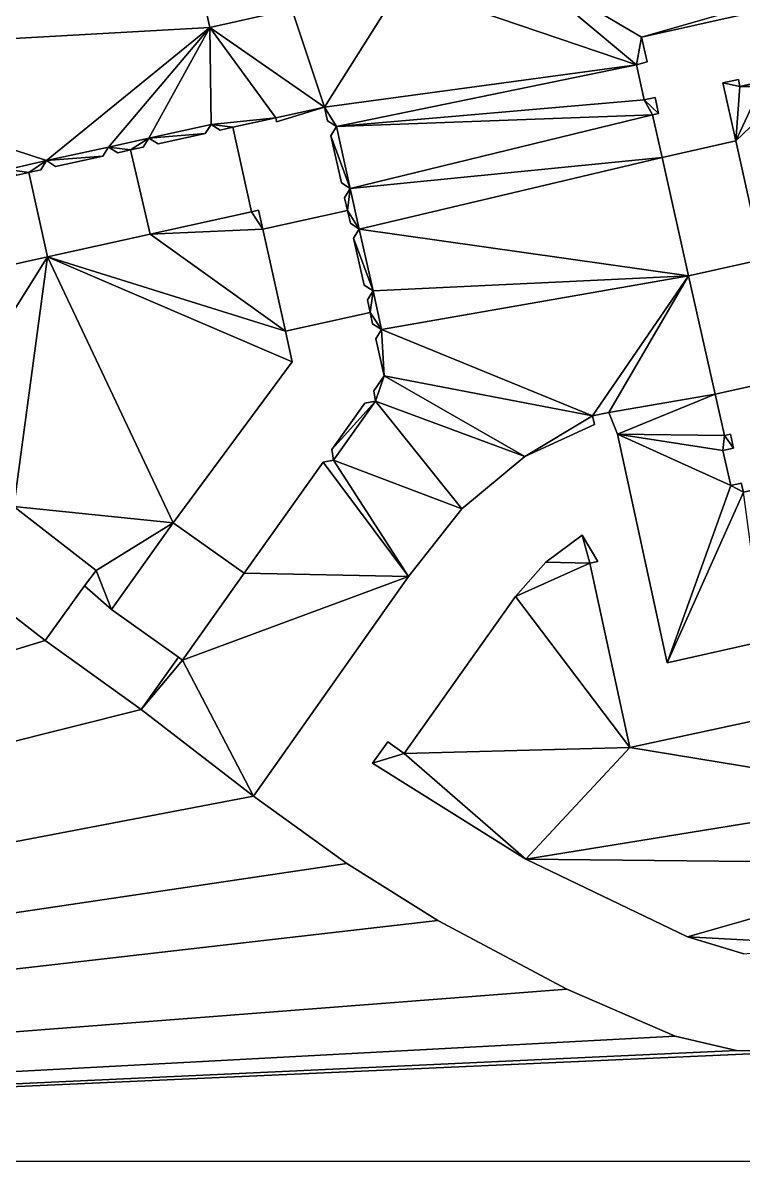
# Model space of a CAD drawing. Header units: metres. Extents: x -294 to 341, y -206 to 204.
# Drawn here: x -49.8 to 54.9, y -205.8 to -40.3 of the extents above; entities that cross this region are included whole.
import ezdxf

# ---------------------------------------------------------------- set-up
doc = ezdxf.new("R2010")
doc.units = ezdxf.units.M

msp = doc.modelspace()

# ---------------------------------------------------------------- linework, layer by layer
at = {"layer": '363100012068619'}
for points in [[(-27.15, -132.54, 11.33), (-36.86, -125.61, 11.33), (-40.8, -122.17, 11.33), (-46.49, -130.1, 11.33), (-32.54, -140.11, 11.33), (-27.15, -132.54, 11.33)], [(-40.8, -122.17, 0), (-36.86, -125.61, 0), (-27.15, -132.54, 0), (-32.54, -140.11, 0), (-46.49, -130.1, 0), (-40.8, -122.17, 0)], [(-40.8, -122.17, 0), (-40.8, -122.17, 11.33), (-36.86, -125.61, 11.33), (-36.86, -125.61, 0), (-40.8, -122.17, 0)], [(-32.54, -140.11, 0), (-32.54, -140.11, 11.33), (-46.49, -130.1, 11.33), (-46.49, -130.1, 0), (-32.54, -140.11, 0)], [(-27.15, -132.54, 0), (-27.15, -132.54, 11.33), (-32.54, -140.11, 11.33), (-32.54, -140.11, 0), (-27.15, -132.54, 0)]]:
    msp.add_polyline3d(points, dxfattribs=at)
at = {"layer": '363100012075415'}
for points in [[(-63.52, -65.3, 11.35), (-60.8, -77.58, 11.35), (-46.16, -74.35, 11.35), (-48.88, -62.06, 11.35), (-50.63, -62.45, 11.35), (-51.94, -61.62, 11.35), (-52.77, -62.93, 11.35), (-59.61, -64.44, 11.35), (-60.93, -63.62, 11.35), (-61.78, -64.92, 11.35), (-63.52, -65.3, 11.35)], [(-60.93, -63.62, 0), (-59.61, -64.44, 0), (-52.77, -62.93, 0), (-51.94, -61.62, 0), (-50.63, -62.45, 0), (-48.88, -62.06, 0), (-46.16, -74.35, 0), (-60.8, -77.58, 0), (-63.52, -65.3, 0), (-61.78, -64.92, 0), (-60.93, -63.62, 0)], [(-50.63, -62.45, 0), (-50.63, -62.45, 11.35), (-48.88, -62.06, 11.35), (-48.88, -62.06, 0), (-50.63, -62.45, 0)], [(-46.16, -74.35, 0), (-46.16, -74.35, 11.35), (-60.8, -77.58, 11.35), (-60.8, -77.58, 0), (-46.16, -74.35, 0)]]:
    msp.add_polyline3d(points, dxfattribs=at)
at = {"layer": '363100012086215'}
for points in [[(54.69, -38.24, 13), (54.88, -39.12, 13), (40.14, -42.42, 13), (40.93, -45.97, 13), (39.38, -46.43, 13), (40.53, -51.5, 13), (42.09, -51.15, 13), (42.6, -53.49, 13), (41.73, -53.69, 13), (43.12, -59.89, 13), (53.81, -57.49, 13), (51.92, -49.06, 13), (54.2, -48.55, 13), (54.42, -49.57, 13), (57.35, -48.91, 13), (57.5, -49.59, 13), (63.44, -48.26, 13), (60.9, -36.86, 13), (54.69, -38.24, 13)], [(60.9, -36.86, 0), (63.44, -48.26, 0), (57.5, -49.59, 0), (57.35, -48.91, 0), (54.42, -49.57, 0), (54.2, -48.55, 0), (51.92, -49.06, 0), (53.81, -57.49, 0), (43.12, -59.89, 0), (41.73, -53.69, 0), (42.6, -53.49, 0), (42.09, -51.15, 0), (40.53, -51.5, 0), (39.38, -46.43, 0), (40.93, -45.97, 0), (40.14, -42.42, 0), (54.88, -39.12, 0), (54.69, -38.24, 0), (60.9, -36.86, 0)], [(40.14, -42.42, 0), (40.14, -42.42, 13), (54.88, -39.12, 13), (54.88, -39.12, 0), (40.14, -42.42, 0)], [(40.93, -45.97, 0), (40.93, -45.97, 13), (40.14, -42.42, 13), (40.14, -42.42, 0), (40.93, -45.97, 0)], [(39.38, -46.43, 0), (39.38, -46.43, 13), (40.93, -45.97, 13), (40.93, -45.97, 0), (39.38, -46.43, 0)], [(40.53, -51.5, 0), (40.53, -51.5, 13), (39.38, -46.43, 13), (39.38, -46.43, 0), (40.53, -51.5, 0)], [(54.2, -48.55, 0), (54.2, -48.55, 13), (51.92, -49.06, 13), (51.92, -49.06, 0), (54.2, -48.55, 0)], [(53.81, -57.49, 0), (51.92, -49.06, 0), (51.92, -49.06, 13), (53.81, -57.49, 13), (53.81, -57.49, 0)], [(54.42, -49.57, 0), (54.42, -49.57, 13), (54.2, -48.55, 13), (54.2, -48.55, 0), (54.42, -49.57, 0)], [(57.35, -48.91, 0), (57.35, -48.91, 13), (54.42, -49.57, 13), (54.42, -49.57, 0), (57.35, -48.91, 0)], [(42.09, -51.15, 0), (42.09, -51.15, 13), (40.53, -51.5, 13), (40.53, -51.5, 0), (42.09, -51.15, 0)], [(42.6, -53.49, 0), (42.6, -53.49, 13), (42.09, -51.15, 13), (42.09, -51.15, 0), (42.6, -53.49, 0)], [(41.73, -53.69, 0), (41.73, -53.69, 13), (42.6, -53.49, 13), (42.6, -53.49, 0), (41.73, -53.69, 0)], [(43.12, -59.89, 13), (41.73, -53.69, 13), (41.73, -53.69, 0), (43.12, -59.89, 0), (43.12, -59.89, 13)], [(53.81, -57.49, 11.38), (53.81, -57.49, 13), (43.12, -59.89, 13), (43.12, -59.89, 11.38), (53.81, -57.49, 11.38)]]:
    msp.add_polyline3d(points, dxfattribs=at)
at = {"layer": '363100012100342'}
for points in [[(50.82, -94.3, 11.37), (61.51, -91.91, 11.37), (57.66, -74.7, 11.37), (46.97, -77.1, 11.37), (50.82, -94.3, 11.37)], [(50.82, -94.3, 0), (46.97, -77.1, 0), (57.66, -74.7, 0), (61.51, -91.91, 0), (50.82, -94.3, 0)], [(50.82, -94.3, 0), (50.82, -94.3, 11.37), (46.97, -77.1, 11.37), (46.97, -77.1, 0), (50.82, -94.3, 0)]]:
    msp.add_polyline3d(points, dxfattribs=at)
at = {"layer": '363100012104501'}
for points in [[(43.84, -133.34, 13.77), (36.62, -100.11, 13.77), (35.4, -96.94, 13.77), (33.02, -97.46, 13.77), (33.28, -98.71, 13.77), (23.17, -103.35, 13.77), (14.03, -110.96, 13.77), (6.28, -120.78, 13.77), (-16.23, -152.74, 13.77), (-2.68, -162.51, 13.77), (10.53, -170.82, 13.77), (29.3, -180.79, 13.77), (44.99, -187.6, 13.77), (53.93, -189.72, 13.77), (62.42, -189.88, 13.77)], [(62.42, -189.88, 0), (53.93, -189.72, 0), (44.99, -187.6, 0), (29.3, -180.79, 0), (10.53, -170.82, 0), (-2.68, -162.51, 0), (-16.23, -152.74, 0), (6.28, -120.78, 0), (14.03, -110.96, 0), (23.17, -103.35, 0), (33.28, -98.71, 0), (33.02, -97.46, 0), (35.4, -96.94, 0), (36.62, -100.11, 0), (43.84, -133.34, 0), (57.83, -130.21, 0)], [(33.02, -97.46, 0), (33.02, -97.46, 13.77), (35.4, -96.94, 13.77), (35.4, -96.94, 0), (33.02, -97.46, 0)], [(33.28, -98.71, 0), (33.28, -98.71, 13.77), (33.02, -97.46, 13.77), (33.02, -97.46, 0), (33.28, -98.71, 0)], [(35.4, -96.94, 0), (35.4, -96.94, 13.77), (36.62, -100.11, 13.77), (36.62, -100.11, 0), (35.4, -96.94, 0)], [(23.17, -103.35, 0), (23.17, -103.35, 13.77), (33.28, -98.71, 13.77), (33.28, -98.71, 0), (23.17, -103.35, 0)], [(36.62, -100.11, 0), (36.62, -100.11, 13.77), (43.84, -133.34, 13.77), (43.84, -133.34, 0), (36.62, -100.11, 0)], [(14.03, -110.96, 0), (14.03, -110.96, 13.77), (23.17, -103.35, 13.77), (23.17, -103.35, 0), (14.03, -110.96, 0)], [(6.28, -120.78, 0), (6.28, -120.78, 13.77), (14.03, -110.96, 13.77), (14.03, -110.96, 0), (6.28, -120.78, 0)], [(54.98, -175.63, 13.77), (46.82, -173.18, 13.77), (23.32, -161.86, 13.77), (1.04, -147.94, 13.77), (3.26, -144.81, 13.77), (5.66, -146.54, 13.77), (21.8, -123.7, 13.77), (26.21, -118.7, 13.77), (31.52, -114.79, 13.77), (33.78, -118.63, 13.77), (32.6, -118.87, 13.77), (38.41, -145.65, 13.77), (59.77, -141.04, 13.77)], [(32.6, -118.87, 0), (33.78, -118.63, 0), (31.52, -114.79, 0), (26.21, -118.7, 0), (21.8, -123.7, 0), (5.66, -146.54, 0), (3.26, -144.81, 0), (1.04, -147.94, 0), (23.32, -161.86, 0), (46.82, -173.18, 0), (54.98, -175.63, 0)], [(31.52, -114.79, 0), (31.52, -114.79, 13.77), (26.21, -118.7, 13.77), (26.21, -118.7, 0), (31.52, -114.79, 0)], [(33.78, -118.63, 0), (33.78, -118.63, 13.77), (31.52, -114.79, 13.77), (31.52, -114.79, 0), (33.78, -118.63, 0)], [(26.21, -118.7, 0), (26.21, -118.7, 13.77), (21.8, -123.7, 13.77), (21.8, -123.7, 0), (26.21, -118.7, 0)], [(32.6, -118.87, 0), (32.6, -118.87, 13.77), (33.78, -118.63, 13.77), (33.78, -118.63, 0), (32.6, -118.87, 0)], [(38.41, -145.65, 0), (38.41, -145.65, 13.77), (32.6, -118.87, 13.77), (32.6, -118.87, 0), (38.41, -145.65, 0)], [(59.77, -141.04, 0), (38.41, -145.65, 0), (32.6, -118.87, 0)], [(-16.23, -152.74, 0), (-16.23, -152.74, 13.77), (6.28, -120.78, 13.77), (6.28, -120.78, 0), (-16.23, -152.74, 0)], [(21.8, -123.7, 0), (21.8, -123.7, 13.77), (5.66, -146.54, 13.77), (5.66, -146.54, 0), (21.8, -123.7, 0)], [(43.84, -133.34, 0), (43.84, -133.34, 13.77), (57.83, -130.21, 13.77), (57.83, -130.21, 0), (43.84, -133.34, 0)], [(57.83, -130.21, 13.77), (43.84, -133.34, 13.77)], [(59.77, -141.04, 0), (59.77, -141.04, 13.77), (38.41, -145.65, 13.77), (38.41, -145.65, 0), (59.77, -141.04, 0)], [(3.26, -144.81, 0), (3.26, -144.81, 13.77), (1.04, -147.94, 13.77), (1.04, -147.94, 0), (3.26, -144.81, 0)], [(5.66, -146.54, 0), (5.66, -146.54, 13.77), (3.26, -144.81, 13.77), (3.26, -144.81, 0), (5.66, -146.54, 0)], [(1.04, -147.94, 0), (1.04, -147.94, 13.77), (23.32, -161.86, 13.77), (23.32, -161.86, 0), (1.04, -147.94, 0)], [(-2.68, -162.51, 0), (-2.68, -162.51, 13.77), (-16.23, -152.74, 13.77), (-16.23, -152.74, 0), (-2.68, -162.51, 0)], [(23.32, -161.86, 0), (23.32, -161.86, 13.77), (46.82, -173.18, 13.77), (46.82, -173.18, 0), (23.32, -161.86, 0)], [(10.53, -170.82, 0), (10.53, -170.82, 13.77), (-2.68, -162.51, 13.77), (-2.68, -162.51, 0), (10.53, -170.82, 0)], [(29.3, -180.79, 0), (29.3, -180.79, 13.77), (10.53, -170.82, 13.77), (10.53, -170.82, 0), (29.3, -180.79, 0)], [(46.82, -173.18, 0), (46.82, -173.18, 13.77), (54.98, -175.63, 13.77), (54.98, -175.63, 0), (46.82, -173.18, 0)], [(44.99, -187.6, 0), (44.99, -187.6, 13.77), (29.3, -180.79, 13.77), (29.3, -180.79, 0), (44.99, -187.6, 0)], [(53.93, -189.72, 0), (53.93, -189.72, 13.77), (44.99, -187.6, 13.77), (44.99, -187.6, 0), (53.93, -189.72, 0)], [(62.42, -189.88, 0), (62.42, -189.88, 13.77), (53.93, -189.72, 13.77), (53.93, -189.72, 0), (62.42, -189.88, 0)]]:
    msp.add_polyline3d(points, dxfattribs=at)
at = {"layer": '363100012105234'}
for points in [[(-5.92, -52.56, 11.36), (-12.88, -54.72, 11.36), (-13.01, -54.13, 11.36), (-19.24, -55.5, 11.36), (-16.52, -67.79, 11.36), (-15.51, -67.56, 11.36), (-14.9, -70.32, 11.36), (-2.58, -67.59, 11.36), (-3, -65.73, 11.36), (-2.18, -64.41, 11.36), (-3.48, -63.56, 11.36), (-4.99, -56.72, 11.36), (-4.18, -55.4, 11.36), (-5.47, -54.56, 11.36), (-5.92, -52.56, 11.36)], [(-13.01, -54.13, 0), (-12.88, -54.72, 0), (-5.92, -52.56, 0), (-5.47, -54.56, 0), (-4.18, -55.4, 0), (-4.99, -56.72, 0), (-3.48, -63.56, 0), (-2.18, -64.41, 0), (-3, -65.73, 0), (-2.58, -67.59, 0), (-14.9, -70.32, 0), (-15.51, -67.56, 0), (-16.52, -67.79, 0), (-19.24, -55.5, 0), (-13.01, -54.13, 0)], [(-12.88, -54.72, 0), (-12.88, -54.72, 11.36), (-5.92, -52.56, 11.36), (-5.92, -52.56, 0), (-12.88, -54.72, 0)], [(-5.92, -52.56, 0), (-5.92, -52.56, 11.36), (-5.47, -54.56, 11.36), (-5.47, -54.56, 0), (-5.92, -52.56, 0)], [(-19.24, -55.5, 0), (-19.24, -55.5, 11.36), (-13.01, -54.13, 11.36), (-13.01, -54.13, 0), (-19.24, -55.5, 0)], [(-13.01, -54.13, 0), (-13.01, -54.13, 11.36), (-12.88, -54.72, 11.36), (-12.88, -54.72, 0), (-13.01, -54.13, 0)], [(-5.47, -54.56, 0), (-5.47, -54.56, 11.36), (-4.18, -55.4, 11.36), (-4.18, -55.4, 0), (-5.47, -54.56, 0)], [(-4.18, -55.4, 0), (-4.18, -55.4, 11.36), (-4.99, -56.72, 11.36), (-4.99, -56.72, 0), (-4.18, -55.4, 0)], [(-4.99, -56.72, 0), (-4.99, -56.72, 11.36), (-3.48, -63.56, 11.36), (-3.48, -63.56, 0), (-4.99, -56.72, 0)], [(-3.48, -63.56, 0), (-3.48, -63.56, 11.36), (-2.18, -64.41, 11.36), (-2.18, -64.41, 0), (-3.48, -63.56, 0)], [(-2.18, -64.41, 0), (-2.18, -64.41, 11.36), (-3, -65.73, 11.36), (-3, -65.73, 0), (-2.18, -64.41, 0)], [(-3, -65.73, 0), (-3, -65.73, 11.36), (-2.58, -67.59, 11.36), (-2.58, -67.59, 0), (-3, -65.73, 0)], [(-15.51, -67.56, 0), (-15.51, -67.56, 11.36), (-16.52, -67.79, 11.36), (-16.52, -67.79, 0), (-15.51, -67.56, 0)], [(-14.9, -70.32, 0), (-14.9, -70.32, 11.36), (-15.51, -67.56, 11.36), (-15.51, -67.56, 0), (-14.9, -70.32, 0)]]:
    msp.add_polyline3d(points, dxfattribs=at)
at = {"layer": '363100012105694'}
for points in [[(-14.62, -22.87, 11.32), (-26.03, -25.4, 11.32), (-22.57, -40.98, 11.32), (-10.69, -38.34, 11.32), (-13.23, -26.9, 11.32), (-14.62, -22.87, 11.32)], [(-10.69, -38.34, 0), (-22.57, -40.98, 0), (-26.03, -25.4, 0), (-14.62, -22.87, 0), (-13.23, -26.9, 0), (-10.69, -38.34, 0)], [(-26.03, -25.4, 0), (-22.57, -40.98, 0), (-22.57, -40.98, 11.32), (-26.03, -25.4, 11.32), (-26.03, -25.4, 0)], [(-10.69, -38.34, 0), (-10.69, -38.34, 11.32), (-22.57, -40.98, 11.32), (-22.57, -40.98, 0), (-10.69, -38.34, 0)]]:
    msp.add_polyline3d(points, dxfattribs=at)
at = {"layer": '363100012108480'}
for points in [[(-39.07, -119.94, 11.34), (-51.06, -110.62, 11.34), (-58.78, -120.55, 11.34), (-46.49, -130.1, 11.34), (-40.8, -122.17, 11.34), (-39.07, -119.94, 11.34)], [(-46.49, -130.1, 0), (-58.78, -120.55, 0), (-51.06, -110.62, 0), (-39.07, -119.94, 0), (-40.8, -122.17, 0), (-46.49, -130.1, 0)], [(-51.06, -110.62, 0), (-51.06, -110.62, 11.34), (-39.07, -119.94, 11.34), (-39.07, -119.94, 0), (-51.06, -110.62, 0)], [(-46.49, -130.1, 0), (-46.49, -130.1, 11.34), (-58.78, -120.55, 11.34), (-58.78, -120.55, 0), (-46.49, -130.1, 0)], [(-39.07, -119.94, 11.34), (-40.8, -122.17, 11.34), (-40.8, -122.17, 0), (-39.07, -119.94, 0), (-39.07, -119.94, 11.34)], [(-40.8, -122.17, 11.33), (-40.8, -122.17, 11.34), (-46.49, -130.1, 11.34), (-46.49, -130.1, 11.33), (-40.8, -122.17, 11.33)]]:
    msp.add_polyline3d(points, dxfattribs=at)
at = {"layer": '363100012119069'}
for points in [[(-38.12, -59.68, 11.38), (-45.01, -61.21, 11.38), (-46.3, -60.35, 11.38), (-47.11, -61.67, 11.38), (-48.88, -62.06, 11.38), (-46.16, -74.35, 11.38), (-31.24, -71.04, 11.38), (-34.1, -58.79, 11.38), (-35.96, -59.2, 11.38), (-37.28, -58.39, 11.38), (-38.12, -59.68, 11.38)], [(-31.24, -71.04, 0), (-46.16, -74.35, 0), (-48.88, -62.06, 0), (-47.11, -61.67, 0), (-46.3, -60.35, 0), (-45.01, -61.21, 0), (-38.12, -59.68, 0), (-37.28, -58.39, 0), (-35.96, -59.2, 0), (-34.1, -58.79, 0), (-31.24, -71.04, 0)], [(-38.12, -59.68, 0), (-38.12, -59.68, 11.38), (-37.28, -58.39, 11.38), (-37.28, -58.39, 0), (-38.12, -59.68, 0)], [(-37.28, -58.39, 0), (-37.28, -58.39, 11.38), (-35.96, -59.2, 11.38), (-35.96, -59.2, 0), (-37.28, -58.39, 0)], [(-34.1, -58.79, 0), (-35.96, -59.2, 0), (-35.96, -59.2, 11.38), (-34.1, -58.79, 11.38), (-34.1, -58.79, 0)], [(-34.1, -58.79, 11.38), (-34.1, -58.79, 11.38), (-31.24, -71.04, 11.38), (-31.24, -71.04, 11.38), (-34.1, -58.79, 11.38)], [(-47.11, -61.67, 0), (-47.11, -61.67, 11.38), (-46.3, -60.35, 11.38), (-46.3, -60.35, 0), (-47.11, -61.67, 0)], [(-46.3, -60.35, 0), (-46.3, -60.35, 11.38), (-45.01, -61.21, 11.38), (-45.01, -61.21, 0), (-46.3, -60.35, 0)], [(-45.01, -61.21, 0), (-45.01, -61.21, 11.38), (-38.12, -59.68, 11.38), (-38.12, -59.68, 0), (-45.01, -61.21, 0)], [(-48.88, -62.06, 11.38), (-47.11, -61.67, 11.38), (-47.11, -61.67, 0), (-48.88, -62.06, 0), (-48.88, -62.06, 11.38)], [(-46.16, -74.35, 11.35), (-46.16, -74.35, 11.38), (-48.88, -62.06, 11.38), (-48.88, -62.06, 11.35), (-46.16, -74.35, 11.35)], [(-31.24, -71.04, 11.38), (-46.16, -74.35, 11.38), (-46.16, -74.35, 0), (-31.24, -71.04, 0), (-31.24, -71.04, 11.38)]]:
    msp.add_polyline3d(points, dxfattribs=at)
at = {"layer": '363100012119366'}
for points in [[(50.82, -94.3, 11.37), (50.82, -94.3, 12.75), (61.51, -91.91, 12.75), (61.51, -91.91, 11.37), (50.82, -94.3, 11.37)], [(65.09, -97.05, 12.75), (62.77, -97.55, 12.75), (61.51, -91.91, 12.75), (50.82, -94.3, 12.75), (52.17, -100.3, 12.75), (53.03, -100.1, 12.75), (53.49, -102.15, 12.75), (51.95, -102.5, 12.75), (53.08, -107.57, 12.75), (54.62, -107.23, 12.75), (54.92, -108.56, 12.75), (67.32, -105.77, 12.75), (67.69, -107.33, 12.75), (76.09, -104.74, 12.75), (73.92, -95.03, 12.75), (68.13, -96.32, 12.75), (67.91, -95.35, 12.75), (64.87, -96.03, 12.75), (65.09, -97.05, 12.75)], [(61.51, -91.91, 0), (62.77, -97.55, 0), (65.09, -97.05, 0), (64.87, -96.03, 0), (67.91, -95.35, 0), (68.13, -96.32, 0), (73.92, -95.03, 0), (76.09, -104.74, 0), (67.69, -107.33, 0), (67.32, -105.77, 0), (54.92, -108.56, 0), (54.62, -107.23, 0), (53.08, -107.57, 0), (51.95, -102.5, 0), (53.49, -102.15, 0), (53.03, -100.1, 0), (52.17, -100.3, 0), (50.82, -94.3, 0), (61.51, -91.91, 0)], [(50.82, -94.3, 0), (52.17, -100.3, 0), (52.17, -100.3, 12.75), (50.82, -94.3, 12.75), (50.82, -94.3, 0)], [(53.03, -100.1, 0), (53.03, -100.1, 12.75), (52.17, -100.3, 12.75), (52.17, -100.3, 0), (53.03, -100.1, 0)], [(53.49, -102.15, 0), (53.49, -102.15, 12.75), (53.03, -100.1, 12.75), (53.03, -100.1, 0), (53.49, -102.15, 0)], [(51.95, -102.5, 0), (51.95, -102.5, 12.75), (53.49, -102.15, 12.75), (53.49, -102.15, 0), (51.95, -102.5, 0)], [(53.08, -107.57, 0), (53.08, -107.57, 12.75), (51.95, -102.5, 12.75), (51.95, -102.5, 0), (53.08, -107.57, 0)], [(54.62, -107.23, 0), (54.62, -107.23, 12.75), (53.08, -107.57, 12.75), (53.08, -107.57, 0), (54.62, -107.23, 0)], [(54.92, -108.56, 0), (54.92, -108.56, 12.75), (54.62, -107.23, 12.75), (54.62, -107.23, 0), (54.92, -108.56, 0)]]:
    msp.add_polyline3d(points, dxfattribs=at)
at = {"layer": '363100012120691'}
for points in [[(46.97, -77.1, 11.38), (57.66, -74.7, 11.38), (53.81, -57.49, 11.38), (43.12, -59.89, 11.38), (46.97, -77.1, 11.38)], [(46.97, -77.1, 0), (43.12, -59.89, 0), (53.81, -57.49, 0), (57.66, -74.7, 0), (46.97, -77.1, 0)], [(53.81, -57.49, 11.38), (57.66, -74.7, 11.38), (57.66, -74.7, 0), (53.81, -57.49, 0), (53.81, -57.49, 11.38)], [(46.97, -77.1, 11.38), (43.12, -59.89, 11.38), (43.12, -59.89, 0), (46.97, -77.1, 0), (46.97, -77.1, 11.38)], [(57.66, -74.7, 11.37), (57.66, -74.7, 11.38), (46.97, -77.1, 11.38), (46.97, -77.1, 11.37), (57.66, -74.7, 11.37)]]:
    msp.add_polyline3d(points, dxfattribs=at)
at = {"layer": '363100012126870'}
for points in [[(-14.9, -70.32, 11.36), (-14.9, -70.32, 11.38), (-2.58, -67.59, 11.38), (-2.58, -67.59, 11.36), (-14.9, -70.32, 11.36)], [(-2.58, -67.59, 11.38), (-14.9, -70.32, 11.38), (-11.61, -85.14, 11.38), (0.7, -82.41, 11.38), (0.3, -80.6, 11.38), (1.12, -79.28, 11.38), (-0.18, -78.44, 11.38), (-1.7, -71.6, 11.38), (-0.88, -70.29, 11.38), (-2.17, -69.44, 11.38), (-2.58, -67.59, 11.38)], [(0.7, -82.41, 0), (-11.61, -85.14, 0), (-14.9, -70.32, 0), (-2.58, -67.59, 0), (-2.17, -69.44, 0), (-0.88, -70.29, 0), (-1.7, -71.6, 0), (-0.18, -78.44, 0), (1.12, -79.28, 0), (0.3, -80.6, 0), (0.7, -82.41, 0)], [(-2.58, -67.59, 11.38), (-2.17, -69.44, 11.38), (-2.17, -69.44, 0), (-2.58, -67.59, 0), (-2.58, -67.59, 11.38)], [(-2.17, -69.44, 0), (-2.17, -69.44, 11.38), (-0.88, -70.29, 11.38), (-0.88, -70.29, 0), (-2.17, -69.44, 0)], [(-14.9, -70.32, 0), (-11.61, -85.14, 0), (-11.61, -85.14, 11.38), (-14.9, -70.32, 11.38), (-14.9, -70.32, 0)], [(-0.88, -70.29, 0), (-0.88, -70.29, 11.38), (-1.7, -71.6, 11.38), (-1.7, -71.6, 0), (-0.88, -70.29, 0)], [(-1.7, -71.6, 0), (-1.7, -71.6, 11.38), (-0.18, -78.44, 11.38), (-0.18, -78.44, 0), (-1.7, -71.6, 0)], [(-0.18, -78.44, 0), (-0.18, -78.44, 11.38), (1.12, -79.28, 11.38), (1.12, -79.28, 0), (-0.18, -78.44, 0)], [(1.12, -79.28, 0), (1.12, -79.28, 11.38), (0.3, -80.6, 11.38), (0.3, -80.6, 0), (1.12, -79.28, 0)], [(0.3, -80.6, 11.38), (0.7, -82.41, 11.38), (0.7, -82.41, 0), (0.3, -80.6, 0), (0.3, -80.6, 11.38)], [(0.7, -82.41, 11.38), (0.7, -82.41, 11.38), (-11.61, -85.14, 11.38), (-11.61, -85.14, 11.38), (0.7, -82.41, 11.38)]]:
    msp.add_polyline3d(points, dxfattribs=at)
at = {"layer": '363100012135561'}
for points in [[(-36.86, -125.61, 0), (-36.86, -125.61, 11.36), (-27.89, -112.99, 11.36), (-27.89, -112.99, 0), (-36.86, -125.61, 0)], [(-27.89, -112.99, 0), (-17.6, -120.31, 0), (-26.57, -132.95, 0), (-27.15, -132.54, 0), (-36.86, -125.61, 0), (-27.89, -112.99, 0)], [(-17.6, -120.31, 11.36), (-27.89, -112.99, 11.36), (-36.86, -125.61, 11.36), (-27.15, -132.54, 11.36), (-26.57, -132.95, 11.36), (-17.6, -120.31, 11.36)], [(-17.6, -120.31, 0), (-17.6, -120.31, 11.36), (-26.57, -132.95, 11.36), (-26.57, -132.95, 0), (-17.6, -120.31, 0)], [(-36.86, -125.61, 11.36), (-36.86, -125.61, 11.33), (-27.15, -132.54, 11.33), (-27.15, -132.54, 11.36), (-36.86, -125.61, 11.36)], [(-26.57, -132.95, 11.36), (-27.15, -132.54, 11.36), (-27.15, -132.54, 11.33), (-27.15, -132.54, 0), (-26.57, -132.95, 0), (-26.57, -132.95, 11.36)]]:
    msp.add_polyline3d(points, dxfattribs=at)
at = {"layer": '363100012144249'}
for points in [[(-30.1, -57.91, 0), (-23.26, -56.39, 0), (-22.41, -55.1, 0), (-21.09, -55.91, 0), (-19.24, -55.5, 0), (-16.52, -67.79, 0), (-31.24, -71.04, 0), (-34.1, -58.79, 0), (-32.27, -58.39, 0), (-31.42, -57.09, 0), (-30.1, -57.91, 0)], [(-31.42, -57.09, 11.38), (-32.27, -58.39, 11.38), (-34.1, -58.79, 11.38), (-31.24, -71.04, 11.38), (-16.52, -67.79, 11.38), (-19.24, -55.5, 11.38), (-21.09, -55.91, 11.38), (-22.41, -55.1, 11.38), (-23.26, -56.39, 11.38), (-30.1, -57.91, 11.38), (-31.42, -57.09, 11.38)], [(-23.26, -56.39, 0), (-23.26, -56.39, 11.38), (-22.41, -55.1, 11.38), (-22.41, -55.1, 0), (-23.26, -56.39, 0)], [(-22.41, -55.1, 0), (-22.41, -55.1, 11.38), (-21.09, -55.91, 11.38), (-21.09, -55.91, 0), (-22.41, -55.1, 0)], [(-19.24, -55.5, 0), (-21.09, -55.91, 0), (-21.09, -55.91, 11.38), (-19.24, -55.5, 11.38), (-19.24, -55.5, 0)], [(-19.24, -55.5, 11.36), (-19.24, -55.5, 11.38), (-16.52, -67.79, 11.38), (-16.52, -67.79, 11.36), (-19.24, -55.5, 11.36)], [(-32.27, -58.39, 0), (-32.27, -58.39, 11.38), (-31.42, -57.09, 11.38), (-31.42, -57.09, 0), (-32.27, -58.39, 0)], [(-31.42, -57.09, 0), (-31.42, -57.09, 11.38), (-30.1, -57.91, 11.38), (-30.1, -57.91, 0), (-31.42, -57.09, 0)], [(-30.1, -57.91, 0), (-30.1, -57.91, 11.38), (-23.26, -56.39, 11.38), (-23.26, -56.39, 0), (-30.1, -57.91, 0)], [(-34.1, -58.79, 0), (-34.1, -58.79, 11.38), (-32.27, -58.39, 11.38), (-32.27, -58.39, 0), (-34.1, -58.79, 0)], [(-16.52, -67.79, 11.38), (-31.24, -71.04, 11.38), (-31.24, -71.04, 0), (-16.52, -67.79, 0), (-16.52, -67.79, 11.38)]]:
    msp.add_polyline3d(points, dxfattribs=at)
at = {"layer": '363100012149833'}
for points in [[(0.7, -82.41, 0), (1.07, -84.07, 0), (2.37, -84.91, 0), (1.55, -86.23, 0), (2.73, -91.63, 0), (1.22, -93.79, 0), (1.46, -95.32, 0), (-0.06, -95.6, 0), (-4.86, -102.35, 0), (-4.61, -103.89, 0), (-6.14, -104.16, 0), (-17.6, -120.31, 0), (-27.89, -112.99, 0), (-10.62, -89.59, 0), (-11.61, -85.14, 0), (0.7, -82.41, 0)], [(-4.61, -103.89, 11.38), (-4.86, -102.35, 11.38), (-0.06, -95.6, 11.38), (1.46, -95.32, 11.38), (1.22, -93.79, 11.38), (2.73, -91.63, 11.38), (1.55, -86.23, 11.38), (2.37, -84.91, 11.38), (1.07, -84.07, 11.38), (0.7, -82.41, 11.38), (-11.61, -85.14, 11.38), (-10.62, -89.59, 11.38), (-27.89, -112.99, 11.38), (-17.6, -120.31, 11.38), (-6.14, -104.16, 11.38), (-4.61, -103.89, 11.38)], [(0.7, -82.41, 0), (0.7, -82.41, 11.38), (1.07, -84.07, 11.38), (1.07, -84.07, 0), (0.7, -82.41, 0)], [(1.07, -84.07, 0), (1.07, -84.07, 11.38), (2.37, -84.91, 11.38), (2.37, -84.91, 0), (1.07, -84.07, 0)], [(-10.62, -89.59, 0), (-10.62, -89.59, 11.38), (-11.61, -85.14, 11.38), (-11.61, -85.14, 0), (-10.62, -89.59, 0)], [(2.37, -84.91, 0), (2.37, -84.91, 11.38), (1.55, -86.23, 11.38), (1.55, -86.23, 0), (2.37, -84.91, 0)], [(1.55, -86.23, 0), (1.55, -86.23, 11.38), (2.73, -91.63, 11.38), (2.73, -91.63, 0), (1.55, -86.23, 0)], [(-27.89, -112.99, 11.38), (-10.62, -89.59, 11.38), (-10.62, -89.59, 0), (-27.89, -112.99, 0), (-27.89, -112.99, 11.38)], [(2.73, -91.63, 0), (2.73, -91.63, 11.38), (1.22, -93.79, 11.38), (1.22, -93.79, 0), (2.73, -91.63, 0)], [(1.22, -93.79, 0), (1.22, -93.79, 11.38), (1.46, -95.32, 11.38), (1.46, -95.32, 0), (1.22, -93.79, 0)], [(-0.06, -95.6, 0), (-0.06, -95.6, 11.38), (-4.86, -102.35, 11.38), (-4.86, -102.35, 0), (-0.06, -95.6, 0)], [(1.46, -95.32, 0), (1.46, -95.32, 11.38), (-0.06, -95.6, 11.38), (-0.06, -95.6, 0), (1.46, -95.32, 0)], [(-4.86, -102.35, 0), (-4.86, -102.35, 11.38), (-4.61, -103.89, 11.38), (-4.61, -103.89, 0), (-4.86, -102.35, 0)], [(-17.6, -120.31, 0), (-6.14, -104.16, 0), (-6.14, -104.16, 11.38), (-17.6, -120.31, 11.38), (-17.6, -120.31, 0)], [(-4.61, -103.89, 0), (-4.61, -103.89, 11.38), (-6.14, -104.16, 11.38), (-6.14, -104.16, 0), (-4.61, -103.89, 0)], [(-17.6, -120.31, 11.36), (-17.6, -120.31, 11.38), (-27.89, -112.99, 11.38), (-27.89, -112.99, 11.36), (-17.6, -120.31, 11.36)]]:
    msp.add_polyline3d(points, dxfattribs=at)
at = {"layer": 'GROUND'}
for points in [[(-26.03, -25.4, 0), (-93.39, -44.95, 0), (-22.57, -40.98, 0), (-26.03, -25.4, 0)], [(21.3, -31.26, 0), (5.26, -34.81, 0), (39.38, -46.43, 0), (21.3, -31.26, 0)], [(54.69, -38.24, 0), (21.3, -31.26, 0), (40.14, -42.42, 0), (54.69, -38.24, 0)], [(39.38, -46.43, 0), (40.14, -42.42, 0), (21.3, -31.26, 0), (39.38, -46.43, 0)], [(5.26, -34.81, 0), (-10.69, -38.34, 0), (-5.92, -52.56, 0), (5.26, -34.81, 0)], [(-5.92, -52.56, 0), (39.38, -46.43, 0), (5.26, -34.81, 0), (-5.92, -52.56, 0)], [(-5.92, -52.56, 0), (-10.69, -38.34, 0), (-22.57, -40.98, 0), (-5.92, -52.56, 0)], [(54.88, -39.12, 0), (54.69, -38.24, 0), (40.14, -42.42, 0), (54.88, -39.12, 0)], [(-93.39, -44.95, 0), (-46.3, -60.35, 0), (-22.57, -40.98, 0), (-93.39, -44.95, 0)], [(-22.57, -40.98, 0), (-46.3, -60.35, 0), (-37.28, -58.39, 0), (-22.57, -40.98, 0)], [(-31.42, -57.09, 0), (-22.57, -40.98, 0), (-37.28, -58.39, 0), (-31.42, -57.09, 0)], [(-22.41, -55.1, 0), (-22.57, -40.98, 0), (-31.42, -57.09, 0), (-22.41, -55.1, 0)], [(-22.57, -40.98, 0), (-13.01, -54.13, 0), (-5.92, -52.56, 0), (-22.57, -40.98, 0)], [(-22.57, -40.98, 0), (-22.41, -55.1, 0), (-13.01, -54.13, 0), (-22.57, -40.98, 0)], [(40.93, -45.97, 0), (40.14, -42.42, 0), (39.38, -46.43, 0), (40.93, -45.97, 0)], [(-46.3, -60.35, 0), (-93.39, -44.95, 0), (-51.94, -61.62, 0), (-46.3, -60.35, 0)], [(39.38, -46.43, 0), (-5.92, -52.56, 0), (-4.18, -55.4, 0), (39.38, -46.43, 0)], [(39.38, -46.43, 0), (-4.18, -55.4, 0), (40.53, -51.5, 0), (39.38, -46.43, 0)], [(51.92, -49.06, 0), (54.42, -49.57, 0), (54.2, -48.55, 0), (51.92, -49.06, 0)], [(53.81, -57.49, 0), (54.42, -49.57, 0), (51.92, -49.06, 0), (53.81, -57.49, 0)], [(57.66, -74.7, 0), (63.44, -48.26, 0), (53.81, -57.49, 0), (57.66, -74.7, 0)], [(63.44, -48.26, 0), (57.5, -49.59, 0), (53.81, -57.49, 0), (63.44, -48.26, 0)], [(53.81, -57.49, 0), (57.5, -49.59, 0), (54.42, -49.57, 0), (53.81, -57.49, 0)], [(57.35, -48.91, 0), (54.42, -49.57, 0), (57.5, -49.59, 0), (57.35, -48.91, 0)], [(42.09, -51.15, 0), (40.53, -51.5, 0), (42.6, -53.49, 0), (42.09, -51.15, 0)], [(-13.01, -54.13, 0), (-12.88, -54.72, 0), (-5.92, -52.56, 0), (-13.01, -54.13, 0)], [(-4.18, -55.4, 0), (-5.92, -52.56, 0), (-5.47, -54.56, 0), (-4.18, -55.4, 0)], [(41.73, -53.69, 0), (40.53, -51.5, 0), (-4.18, -55.4, 0), (41.73, -53.69, 0)], [(42.6, -53.49, 0), (40.53, -51.5, 0), (41.73, -53.69, 0), (42.6, -53.49, 0)], [(-13.01, -54.13, 0), (-22.41, -55.1, 0), (-19.24, -55.5, 0), (-13.01, -54.13, 0)], [(-4.18, -55.4, 0), (-2.18, -64.41, 0), (41.73, -53.69, 0), (-4.18, -55.4, 0)], [(43.12, -59.89, 0), (41.73, -53.69, 0), (-2.18, -64.41, 0), (43.12, -59.89, 0)], [(-22.41, -55.1, 0), (-31.42, -57.09, 0), (-23.26, -56.39, 0), (-22.41, -55.1, 0)], [(-22.41, -55.1, 0), (-21.09, -55.91, 0), (-19.24, -55.5, 0), (-22.41, -55.1, 0)], [(-4.18, -55.4, 0), (-4.99, -56.72, 0), (-2.18, -64.41, 0), (-4.18, -55.4, 0)], [(-34.1, -58.79, 0), (-31.42, -57.09, 0), (-37.28, -58.39, 0), (-34.1, -58.79, 0)], [(-32.27, -58.39, 0), (-31.42, -57.09, 0), (-34.1, -58.79, 0), (-32.27, -58.39, 0)], [(-23.26, -56.39, 0), (-31.42, -57.09, 0), (-30.1, -57.91, 0), (-23.26, -56.39, 0)], [(-4.99, -56.72, 0), (-3.48, -63.56, 0), (-2.18, -64.41, 0), (-4.99, -56.72, 0)], [(-38.12, -59.68, 0), (-37.28, -58.39, 0), (-46.3, -60.35, 0), (-38.12, -59.68, 0)], [(-35.96, -59.2, 0), (-34.1, -58.79, 0), (-37.28, -58.39, 0), (-35.96, -59.2, 0)], [(-48.88, -62.06, 0), (-46.3, -60.35, 0), (-51.94, -61.62, 0), (-48.88, -62.06, 0)], [(-47.11, -61.67, 0), (-46.3, -60.35, 0), (-48.88, -62.06, 0), (-47.11, -61.67, 0)], [(-45.01, -61.21, 0), (-38.12, -59.68, 0), (-46.3, -60.35, 0), (-45.01, -61.21, 0)], [(43.12, -59.89, 0), (-2.18, -64.41, 0), (-0.88, -70.29, 0), (43.12, -59.89, 0)], [(43.12, -59.89, 0), (-0.88, -70.29, 0), (46.97, -77.1, 0), (43.12, -59.89, 0)], [(-50.63, -62.45, 0), (-48.88, -62.06, 0), (-51.94, -61.62, 0), (-50.63, -62.45, 0)], [(-3, -65.73, 0), (-2.58, -67.59, 0), (-2.18, -64.41, 0), (-3, -65.73, 0)], [(-0.88, -70.29, 0), (-2.18, -64.41, 0), (-2.58, -67.59, 0), (-0.88, -70.29, 0)], [(-16.52, -67.79, 0), (-31.24, -71.04, 0), (-14.9, -70.32, 0), (-16.52, -67.79, 0)], [(-16.52, -67.79, 0), (-14.9, -70.32, 0), (-15.51, -67.56, 0), (-16.52, -67.79, 0)], [(-2.58, -67.59, 0), (-2.17, -69.44, 0), (-0.88, -70.29, 0), (-2.58, -67.59, 0)], [(-46.16, -74.35, 0), (-11.61, -85.14, 0), (-31.24, -71.04, 0), (-46.16, -74.35, 0)], [(-31.24, -71.04, 0), (-11.61, -85.14, 0), (-14.9, -70.32, 0), (-31.24, -71.04, 0)], [(-1.7, -71.6, 0), (1.12, -79.28, 0), (-0.88, -70.29, 0), (-1.7, -71.6, 0)], [(1.12, -79.28, 0), (46.97, -77.1, 0), (-0.88, -70.29, 0), (1.12, -79.28, 0)], [(-1.7, -71.6, 0), (-0.18, -78.44, 0), (1.12, -79.28, 0), (-1.7, -71.6, 0)], [(-46.16, -74.35, 0), (-60.8, -77.58, 0), (-63.05, -101.3, 0), (-46.16, -74.35, 0)], [(-46.16, -74.35, 0), (-63.05, -101.3, 0), (-51.06, -110.62, 0), (-46.16, -74.35, 0)], [(-51.06, -110.62, 0), (-27.89, -112.99, 0), (-46.16, -74.35, 0), (-51.06, -110.62, 0)], [(-10.62, -89.59, 0), (-46.16, -74.35, 0), (-27.89, -112.99, 0), (-10.62, -89.59, 0)], [(-11.61, -85.14, 0), (-46.16, -74.35, 0), (-10.62, -89.59, 0), (-11.61, -85.14, 0)], [(46.97, -77.1, 0), (1.12, -79.28, 0), (2.37, -84.91, 0), (46.97, -77.1, 0)], [(33.02, -97.46, 0), (46.97, -77.1, 0), (2.37, -84.91, 0), (33.02, -97.46, 0)], [(46.97, -77.1, 0), (33.02, -97.46, 0), (35.4, -96.94, 0), (46.97, -77.1, 0)], [(50.82, -94.3, 0), (46.97, -77.1, 0), (35.4, -96.94, 0), (50.82, -94.3, 0)], [(1.12, -79.28, 0), (0.3, -80.6, 0), (0.7, -82.41, 0), (1.12, -79.28, 0)], [(0.7, -82.41, 0), (2.37, -84.91, 0), (1.12, -79.28, 0), (0.7, -82.41, 0)], [(1.07, -84.07, 0), (2.37, -84.91, 0), (0.7, -82.41, 0), (1.07, -84.07, 0)], [(2.73, -91.63, 0), (2.37, -84.91, 0), (1.55, -86.23, 0), (2.73, -91.63, 0)], [(2.73, -91.63, 0), (33.02, -97.46, 0), (2.37, -84.91, 0), (2.73, -91.63, 0)], [(2.73, -91.63, 0), (1.22, -93.79, 0), (1.46, -95.32, 0), (2.73, -91.63, 0)], [(23.17, -103.35, 0), (2.73, -91.63, 0), (1.46, -95.32, 0), (23.17, -103.35, 0)], [(2.73, -91.63, 0), (23.17, -103.35, 0), (33.02, -97.46, 0), (2.73, -91.63, 0)], [(35.4, -96.94, 0), (36.62, -100.11, 0), (50.82, -94.3, 0), (35.4, -96.94, 0)], [(50.82, -94.3, 0), (36.62, -100.11, 0), (52.17, -100.3, 0), (50.82, -94.3, 0)], [(-4.61, -103.89, 0), (1.46, -95.32, 0), (-4.86, -102.35, 0), (-4.61, -103.89, 0)], [(-4.86, -102.35, 0), (1.46, -95.32, 0), (-0.06, -95.6, 0), (-4.86, -102.35, 0)], [(-4.61, -103.89, 0), (14.03, -110.96, 0), (1.46, -95.32, 0), (-4.61, -103.89, 0)], [(1.46, -95.32, 0), (14.03, -110.96, 0), (23.17, -103.35, 0), (1.46, -95.32, 0)], [(33.02, -97.46, 0), (23.17, -103.35, 0), (33.28, -98.71, 0), (33.02, -97.46, 0)], [(36.62, -100.11, 0), (43.84, -133.34, 0), (53.08, -107.57, 0), (36.62, -100.11, 0)], [(51.95, -102.5, 0), (52.17, -100.3, 0), (36.62, -100.11, 0), (51.95, -102.5, 0)], [(36.62, -100.11, 0), (53.08, -107.57, 0), (51.95, -102.5, 0), (36.62, -100.11, 0)], [(52.17, -100.3, 0), (51.95, -102.5, 0), (53.49, -102.15, 0), (52.17, -100.3, 0)], [(53.03, -100.1, 0), (52.17, -100.3, 0), (53.49, -102.15, 0), (53.03, -100.1, 0)], [(-6.14, -104.16, 0), (-17.6, -120.31, 0), (6.28, -120.78, 0), (-6.14, -104.16, 0)], [(-4.61, -103.89, 0), (-6.14, -104.16, 0), (6.28, -120.78, 0), (-4.61, -103.89, 0)], [(6.28, -120.78, 0), (14.03, -110.96, 0), (-4.61, -103.89, 0), (6.28, -120.78, 0)], [(54.62, -107.23, 0), (53.08, -107.57, 0), (54.92, -108.56, 0), (54.62, -107.23, 0)], [(54.92, -108.56, 0), (53.08, -107.57, 0), (43.84, -133.34, 0), (54.92, -108.56, 0)], [(54.92, -108.56, 0), (43.84, -133.34, 0), (57.83, -130.21, 0), (54.92, -108.56, 0)], [(-39.07, -119.94, 0), (-27.89, -112.99, 0), (-51.06, -110.62, 0), (-39.07, -119.94, 0)], [(-39.07, -119.94, 0), (-36.86, -125.61, 0), (-27.89, -112.99, 0), (-39.07, -119.94, 0)], [(32.6, -118.87, 0), (31.52, -114.79, 0), (26.21, -118.7, 0), (32.6, -118.87, 0)], [(31.52, -114.79, 0), (32.6, -118.87, 0), (33.78, -118.63, 0), (31.52, -114.79, 0)], [(32.6, -118.87, 0), (26.21, -118.7, 0), (21.8, -123.7, 0), (32.6, -118.87, 0)], [(38.41, -145.65, 0), (32.6, -118.87, 0), (21.8, -123.7, 0), (38.41, -145.65, 0)], [(-58.78, -120.55, 0), (-293.84, -205.79, 0), (-46.49, -130.1, 0), (-58.78, -120.55, 0)], [(-36.86, -125.61, 0), (-39.07, -119.94, 0), (-40.8, -122.17, 0), (-36.86, -125.61, 0)], [(6.28, -120.78, 0), (-17.6, -120.31, 0), (-26.57, -132.95, 0), (6.28, -120.78, 0)], [(-16.23, -152.74, 0), (6.28, -120.78, 0), (-26.57, -132.95, 0), (-16.23, -152.74, 0)], [(38.41, -145.65, 0), (21.8, -123.7, 0), (5.66, -146.54, 0), (38.41, -145.65, 0)], [(-293.84, -205.79, 0), (-32.54, -140.11, 0), (-46.49, -130.1, 0), (-293.84, -205.79, 0)], [(-27.15, -132.54, 0), (-32.54, -140.11, 0), (-26.57, -132.95, 0), (-27.15, -132.54, 0)], [(-26.57, -132.95, 0), (-32.54, -140.11, 0), (-16.23, -152.74, 0), (-26.57, -132.95, 0)], [(-16.23, -152.74, 0), (-32.54, -140.11, 0), (-293.84, -205.79, 0), (-16.23, -152.74, 0)], [(59.77, -141.04, 0), (38.41, -145.65, 0), (80.58, -152.57, 0), (59.77, -141.04, 0)], [(5.66, -146.54, 0), (3.26, -144.81, 0), (1.04, -147.94, 0), (5.66, -146.54, 0)], [(1.04, -147.94, 0), (23.32, -161.86, 0), (5.66, -146.54, 0), (1.04, -147.94, 0)], [(5.66, -146.54, 0), (23.32, -161.86, 0), (38.41, -145.65, 0), (5.66, -146.54, 0)], [(38.41, -145.65, 0), (23.32, -161.86, 0), (80.58, -152.57, 0), (38.41, -145.65, 0)], [(-2.68, -162.51, 0), (-16.23, -152.74, 0), (-293.84, -205.79, 0), (-2.68, -162.51, 0)], [(84.09, -162.49, 0), (80.58, -152.57, 0), (23.32, -161.86, 0), (84.09, -162.49, 0)], [(46.82, -173.18, 0), (84.09, -162.49, 0), (23.32, -161.86, 0), (46.82, -173.18, 0)], [(-2.68, -162.51, 0), (-293.84, -205.79, 0), (10.53, -170.82, 0), (-2.68, -162.51, 0)], [(68.34, -174.35, 0), (84.09, -162.49, 0), (46.82, -173.18, 0), (68.34, -174.35, 0)], [(-293.84, -205.79, 0), (29.3, -180.79, 0), (10.53, -170.82, 0), (-293.84, -205.79, 0)], [(54.98, -175.63, 0), (68.34, -174.35, 0), (46.82, -173.18, 0), (54.98, -175.63, 0)], [(44.99, -187.6, 0), (29.3, -180.79, 0), (-293.84, -205.79, 0), (44.99, -187.6, 0)], [(53.93, -189.72, 0), (44.99, -187.6, 0), (-293.84, -205.79, 0), (53.93, -189.72, 0)], [(-293.84, -205.79, 0), (62.42, -189.88, 0), (53.93, -189.72, 0), (-293.84, -205.79, 0)], [(62.42, -189.88, 0), (-293.84, -205.79, 0), (340.7, -205.79, 0), (62.42, -189.88, 0)]]:
    msp.add_polyline3d(points, dxfattribs=at)

doc.saveas('drawing.dxf')
